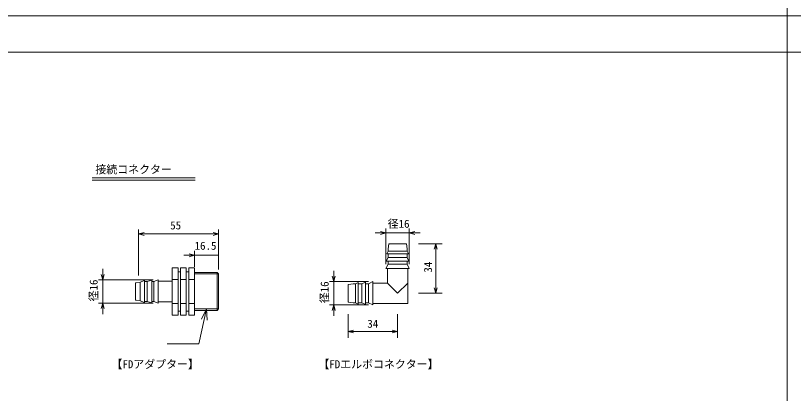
# Model space of a CAD drawing. Units: millimetres, scale not verified, with parts at other scales. Extents: x -79494 to 6471, y -2774 to 2774.
# Drawn here: x 404 to 2541, y -1644 to -607 of the extents above; entities that cross this region are included whole.
import ezdxf
from ezdxf.enums import TextEntityAlignment as Align

# ---------------------------------------------------------------- set-up
doc = ezdxf.new("R2010")
doc.units = ezdxf.units.MM
doc.header["$LTSCALE"] = 4
for name, color, linetype, lineweight in [('0-0_0', 7, 'Continuous', 20), ('0-1_WAKU', 7, 'Continuous', 18), ('0-3_moji', 7, 'Continuous', 18), ('0-5_sunpo', 7, 'Continuous', 18), ('0-6_buhin', 2, 'Continuous', 18)]:
    doc.layers.add(name, color=color, linetype=linetype, lineweight=lineweight)
doc.styles.add('ＭＳ ゴシック', font='')
doc.styles.get('ＭＳ ゴシック').set_extended_font_data('MS Gothic')

msp = doc.modelspace()

# ---------------------------------------------------------------- linework, layer by layer
at = {"layer": '0-0_0'}
for p, q in [((741.919, -1206.658), (756.919, -1206.658)), ((961.919, -1206.658), (946.919, -1206.658)), ((1421.384, -1203.812), (1406.384, -1203.812)), ((1485.384, -1203.812), (1500.384, -1203.812)), ((895.919, -1264.951), (880.919, -1264.951)), ((643.587, -1332.46), (643.587, -1317.46)), ((1277.963, -1337.466), (1277.963, -1322.466)), ((643.587, -1396.46), (643.587, -1411.46)), ((1277.963, -1401.466), (1277.963, -1416.466))]:
    msp.add_line(p, q, dxfattribs=at)
for points in [[(756.919, -1210.677), (741.919, -1206.658), (756.919, -1202.639)], [(946.919, -1202.639), (961.919, -1206.658), (946.919, -1210.677)], [(1406.384, -1199.792), (1421.384, -1203.812), (1406.384, -1207.831)], [(1500.384, -1207.831), (1485.384, -1203.812), (1500.384, -1199.792)], [(880.919, -1268.971), (895.919, -1264.951), (880.919, -1260.932)], [(647.607, -1317.46), (643.587, -1332.46), (639.568, -1317.46)], [(1281.982, -1322.466), (1277.963, -1337.466), (1273.944, -1322.466)], [(639.568, -1411.46), (643.587, -1396.46), (647.607, -1411.46)], [(1273.944, -1416.466), (1277.963, -1401.466), (1281.982, -1416.466)]]:
    msp.add_lwpolyline(points, dxfattribs=at)
at = {"layer": '0-1_WAKU'}
for p, q in [((2523.701, 2774), (2523.701, -2299)), ((-1423.549, -608), (6470.951, -608)), ((-1423.549, -708), (6470.951, -708))]:
    msp.add_line(p, q, dxfattribs=at)
at = {"layer": '0-3_moji'}
for p, q in [((614.894, -1052.856), (897.531, -1052.856)), ((614.894, -1058.82), (897.531, -1058.82))]:
    msp.add_line(p, q, dxfattribs=at)
at = {"layer": '0-5_sunpo'}
for p, q in [((741.919, -1320.46), (741.919, -1194.658)), ((961.919, -1304.46), (961.919, -1194.658)), ((1421.384, -1289.466), (1421.384, -1191.812)), ((1485.384, -1289.466), (1485.384, -1191.812)), ((946.919, -1206.658), (741.919, -1206.658)), ((1406.384, -1203.812), (1391.384, -1203.812)), ((1485.384, -1203.812), (1421.384, -1203.812)), ((1500.384, -1203.812), (1515.384, -1203.812)), ((1510.456, -1233.466), (1575.732, -1233.466)), ((1558.216, -1369.466), (1558.216, -1233.466)), ((1558.216, -1233.466), (1558.216, -1248.466)), ((895.919, -1296.46), (895.919, -1252.951)), ((961.919, -1304.46), (961.919, -1252.951)), ((880.919, -1264.951), (865.919, -1264.951)), ((895.919, -1264.951), (961.919, -1264.951)), ((643.587, -1317.46), (643.587, -1302.46)), ((1277.963, -1322.466), (1277.963, -1307.466)), ((781.919, -1332.46), (631.587, -1332.46)), ((643.587, -1332.46), (643.587, -1396.46)), ((1373.384, -1337.466), (1265.963, -1337.466)), ((1277.963, -1337.466), (1277.963, -1401.466)), ((1558.216, -1369.466), (1558.216, -1354.466)), ((1510.456, -1369.466), (1575.732, -1369.466)), ((781.919, -1396.46), (631.587, -1396.46)), ((1373.384, -1401.466), (1265.963, -1401.466)), ((643.587, -1411.46), (643.587, -1426.46)), ((1277.963, -1416.466), (1277.963, -1431.466)), ((1317.384, -1426.538), (1317.384, -1491.815)), ((1453.384, -1426.538), (1453.384, -1491.815)), ((1453.384, -1474.298), (1317.384, -1474.298)), ((1317.384, -1474.298), (1332.384, -1474.298)), ((1453.384, -1474.298), (1438.384, -1474.298))]:
    msp.add_line(p, q, dxfattribs=at)
for points in [[(1562.235, -1248.466), (1558.216, -1233.466), (1554.197, -1248.466)], [(1554.197, -1354.466), (1558.216, -1369.466), (1562.235, -1354.466)], [(820.756, -1507.825), (907.61, -1507.825), (928.919, -1412.46)], [(914.532, -1439.985), (928.919, -1412.46), (930.222, -1443.491)], [(1332.384, -1478.318), (1317.384, -1474.298), (1332.384, -1470.279)], [(1438.384, -1470.279), (1453.384, -1474.298), (1438.384, -1478.318)]]:
    msp.add_lwpolyline(points, dxfattribs=at)
at = {"layer": '0-6_buhin'}
for p, q in [((1427.482, -1247.466), (1429.384, -1234.153)), ((1430.176, -1233.466), (1476.592, -1233.466)), ((1479.286, -1247.466), (1477.384, -1234.153)), ((1427.482, -1253.466), (1423.384, -1261.466)), ((1427.482, -1253.466), (1427.482, -1247.466)), ((1427.482, -1253.466), (1479.286, -1253.466)), ((1479.286, -1253.466), (1479.286, -1247.466)), ((1479.286, -1253.466), (1483.384, -1261.466)), ((1427.384, -1271.466), (1422.384, -1281.466)), ((1422.384, -1281.466), (1484.384, -1281.466)), ((1423.384, -1261.466), (1483.384, -1261.466)), ((1427.384, -1271.466), (1427.384, -1261.466)), ((1427.384, -1271.466), (1479.384, -1271.466)), ((1427.384, -1289.466), (1427.384, -1281.466)), ((1479.384, -1271.466), (1479.384, -1261.466)), ((1479.384, -1271.466), (1484.384, -1281.466)), ((1479.384, -1289.466), (1479.384, -1281.466)), ((1425.384, -1341.466), (1425.384, -1301.466)), ((1427.384, -1289.466), (1479.384, -1289.466)), ((1479.384, -1289.466), (1485.384, -1301.466)), ((1481.384, -1397.466), (1481.384, -1301.466)), ((857.119, -1310.73), (850.319, -1310.73)), ((879.919, -1310.73), (873.119, -1310.73)), ((957.919, -1312.46), (895.919, -1312.46)), ((961.919, -1316.46), (895.919, -1316.46)), ((961.919, -1316.46), (957.919, -1312.46)), ((957.919, -1312.46), (957.919, -1416.46)), ((961.919, -1316.46), (961.919, -1412.46)), ((733.919, -1341.252), (733.919, -1387.668)), ((745.919, -1338.558), (734.605, -1340.46)), ((745.919, -1338.558), (757.919, -1334.46)), ((745.919, -1338.558), (745.919, -1390.362)), ((757.919, -1334.46), (757.919, -1394.46)), ((765.919, -1336.86), (757.919, -1336.86)), ((765.919, -1336.86), (777.919, -1333.46)), ((765.919, -1336.86), (765.919, -1392.06)), ((777.919, -1333.46), (777.919, -1395.46)), ((783.919, -1336.86), (777.919, -1336.86)), ((783.919, -1336.86), (783.919, -1392.06)), ((834.319, -1336.46), (795.919, -1336.46)), ((850.319, -1331.824), (834.319, -1331.824)), ((873.119, -1331.824), (857.119, -1331.824)), ((895.919, -1331.824), (879.919, -1331.824)), ((1331.384, -1343.564), (1318.071, -1345.466)), ((1337.384, -1343.564), (1331.384, -1343.564)), ((1337.384, -1343.564), (1345.384, -1339.466)), ((1337.384, -1343.564), (1337.384, -1395.368)), ((1345.384, -1339.466), (1345.384, -1399.466)), ((1355.384, -1343.466), (1345.384, -1343.466)), ((1355.384, -1343.466), (1365.384, -1338.466)), ((1355.384, -1343.466), (1355.384, -1395.466)), ((1365.384, -1338.466), (1365.384, -1400.466)), ((1373.384, -1343.466), (1365.384, -1343.466)), ((1373.384, -1343.466), (1373.384, -1395.466)), ((1425.384, -1341.466), (1385.384, -1341.466)), ((1453.384, -1369.466), (1425.384, -1341.466)), ((1481.384, -1341.466), (1453.384, -1369.466)), ((1317.384, -1346.258), (1317.384, -1392.674)), ((745.919, -1390.362), (734.605, -1388.46)), ((745.919, -1390.362), (757.919, -1394.46)), ((765.919, -1392.06), (757.919, -1392.06)), ((765.919, -1392.06), (777.919, -1395.46)), ((783.919, -1392.06), (777.919, -1392.06)), ((783.919, -1392.06), (795.919, -1396.46)), ((795.919, -1392.46), (834.319, -1392.46)), ((850.319, -1397.097), (834.319, -1397.097)), ((873.119, -1397.097), (857.119, -1397.097)), ((895.919, -1397.097), (879.919, -1397.097)), ((1331.384, -1395.368), (1318.071, -1393.466)), ((1337.384, -1395.368), (1331.384, -1395.368)), ((1337.384, -1395.368), (1345.384, -1399.466)), ((1355.384, -1395.466), (1345.384, -1395.466)), ((1355.384, -1395.466), (1365.384, -1400.466)), ((1373.384, -1395.466), (1365.384, -1395.466)), ((1373.384, -1395.466), (1385.384, -1401.466)), ((1481.384, -1397.466), (1385.384, -1397.466)), ((857.119, -1418.19), (850.319, -1418.19)), ((879.919, -1418.19), (873.119, -1418.19)), ((961.919, -1412.46), (895.919, -1412.46)), ((957.919, -1416.46), (895.919, -1416.46)), ((961.919, -1412.46), (957.919, -1416.46))]:
    msp.add_line(p, q, dxfattribs=at)
for points in [[(834.319, -1299.187), (850.319, -1299.187), (850.319, -1429.733), (834.319, -1429.733)], [(857.119, -1299.187), (873.119, -1299.187), (873.119, -1429.733), (857.119, -1429.733)], [(879.919, -1299.187), (895.919, -1299.187), (895.919, -1429.733), (879.919, -1429.733)]]:
    msp.add_lwpolyline(points, close=True, dxfattribs=at)
for points in [[(1427.384, -1289.466), (1421.384, -1301.466), (1485.384, -1301.466)], [(783.919, -1336.86), (795.919, -1332.46), (795.919, -1396.46)], [(1373.384, -1343.466), (1385.384, -1337.466), (1385.384, -1401.466)]]:
    msp.add_lwpolyline(points, dxfattribs=at)
for centre, start, end in [((1430.176, -1234.266), 90, 171.8699), ((1476.592, -1234.266), 8.1301, 90), ((734.719, -1341.252), 98.1301, 180), ((1318.184, -1346.258), 98.1301, 180), ((734.719, -1387.668), 180, 261.8699), ((1318.184, -1392.674), 180, 261.8699)]:
    msp.add_arc(centre, 0.8, start, end, dxfattribs=at)

# ---------------------------------------------------------------- texts
at = {"layer": '0-3_moji', "style": 'ＭＳ ゴシック'}
for s, p in [('接続コネクター', (623.409, -1047.144)), ('【FDアダプター】', (667.603, -1581.734)), ('【FDエルボコネクター】', (1235.849, -1581.734))]:
    msp.add_text(s, height=21.99, dxfattribs=at).set_placement(p, align=Align.BOTTOM_LEFT)
at = {"layer": '0-5_sunpo', "style": 'ＭＳ ゴシック'}
for s, p in [('55', (828.893, -1200.658)), ('径16', (1426.155, -1196.334)), ('16.5', (895.919, -1256.6)), ('34', (1370.319, -1470.578))]:
    msp.add_text(s, height=21.99, dxfattribs=at).set_placement(p, align=Align.BOTTOM_LEFT)
for s, p in [('34', (1554.496, -1312.7)), ('径16', (636.11, -1391.689)), ('径16', (1270.486, -1396.695))]:
    msp.add_text(s, height=21.99, rotation=90, dxfattribs=at).set_placement(p, align=Align.BOTTOM_LEFT)

doc.saveas('drawing.dxf')
